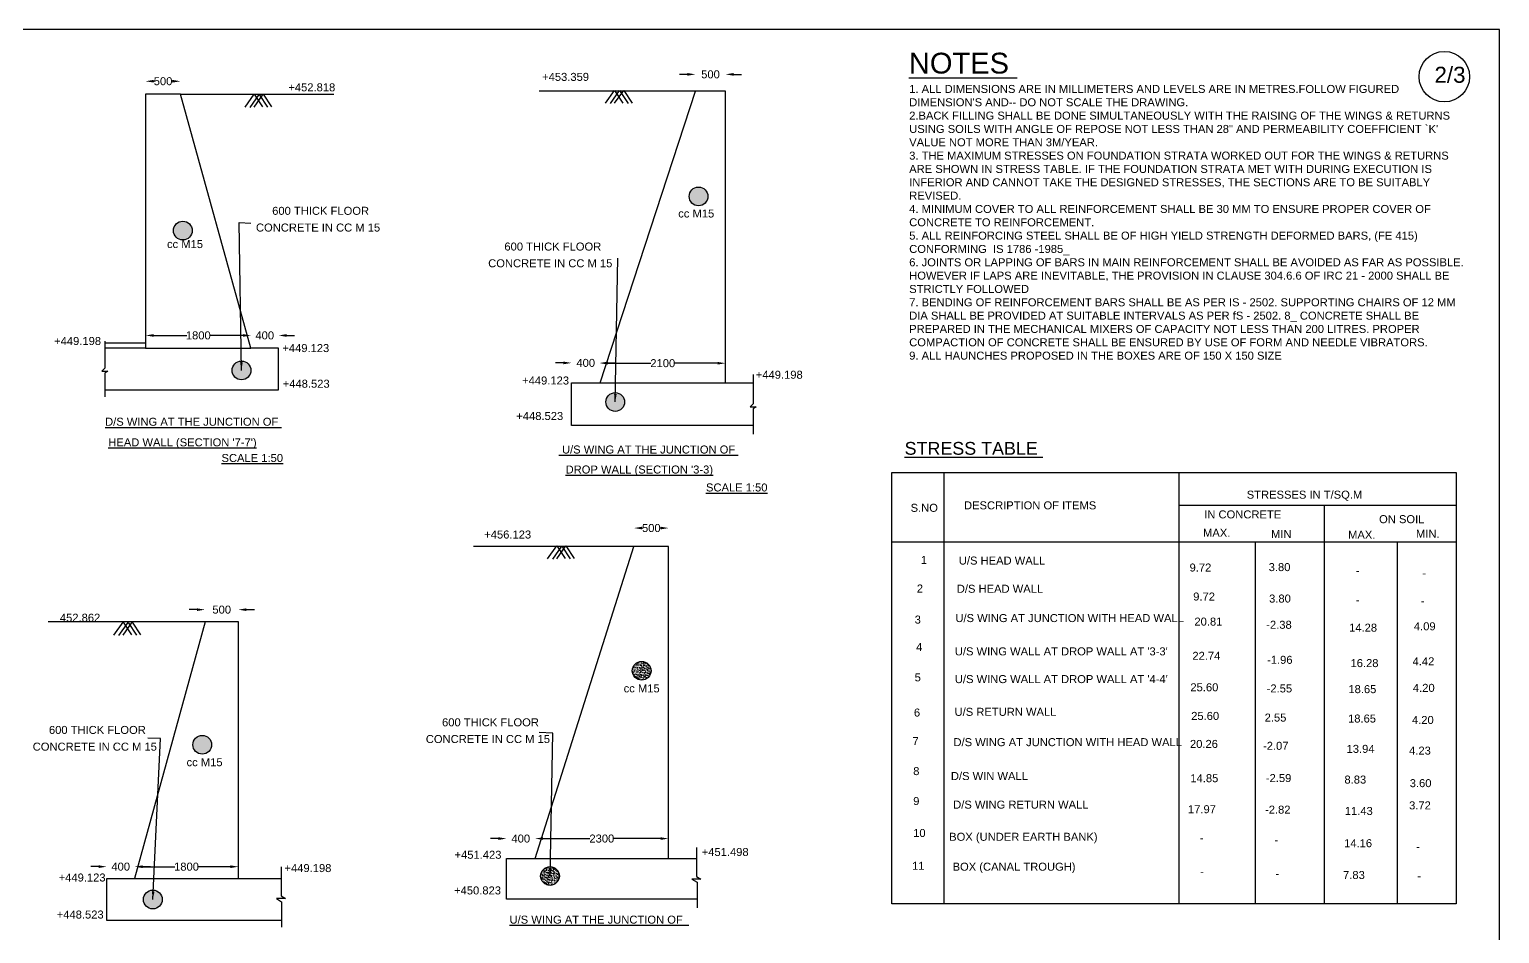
# Model space of a CAD drawing. Header units: millimetres. Extents: x -53248947 to -53241402, y 22140507 to 22145954.
# Drawn here: x -53245996 to -53241402, y 22143128 to 22145954 of the extents above; entities that cross this region are included whole.
import ezdxf

# ---------------------------------------------------------------- set-up
doc = ezdxf.new("R2010")
doc.units = ezdxf.units.MM
doc.header["$MEASUREMENT"] = 0
for name, color, linetype in [('DIMENSION', 7, 'Continuous'), ('DRAWING', 2, 'Continuous'), ('TEXT', 7, 'Continuous')]:
    doc.layers.add(name, color=color, linetype=linetype)
doc.styles.get("Standard").update_dxf_attribs({"font": 'arial.ttf', "height": 25})
doc.dimstyles.get("Standard").update_dxf_attribs({"dimtxt": 25, "dimasz": 25, "dimexe": 0.18, "dimexo": 0.0625, "dimgap": 0.09, "dimtad": 0, "dimdec": 0, "dimzin": 0, "dimdsep": 46, "dimtxsty": 'Standard', "dimcen": 0.09, "dimse1": 1, "dimse2": 1, "dimadec": 0, "dimazin": 0, "dimtfac": 1, "dimtdec": 0, "dimtofl": 0, "dimtmove": 0, "dimatfit": 3, "dimfxl": 1, "dimtolj": 1, "dimtzin": 0, "dimarcsym": 0})
pattern_1 = [(50, (0, 0), (7.172601826, -0.6275213498), [0.75, -8.25]), (355, (0, 0), (-1.3875133361, 7.521921337), [0.6, -6.6]), (100.4514, (0.598, -0.052), (5.7850938171, 6.8943954206), [0.6374019, -7.01142112]), (46.1842, (0, 2), (10.6724104863, -1.6551901433), [1.125, -12.375]), (96.6356, (0.889, 1.862), (9.3466270555, 9.741178709), [0.95610288, -10.51713]), (351.1842, (0, 2), (9.3466194513, 9.7411860093), [0.9, -9.9]), (21, (1, 1.5), (5.9690705212, -4.02618890665), [0.75, -8.25]), (326, (1, 1.5), (2.4331533192, 7.2515004505), [0.6, -6.6]), (71.4514, (1.4974, 1.1645), (8.4022262858, 3.2253049671), [0.6374019, -7.01142112]), (37.5, (0, 0), (0.12159855317, 3.32893853831), [0, -6.52, 0, -6.7, 0, -6.625]), (7.5, (0, 0), (2.63069537442, 3.94411711882), [0, -3.82, 0, -6.37, 0, -2.525]), (327.5, (-2.23, 0), (5.33822436172, -0.22554871734), [0, -2.5, 0, -7.8, 0, -10.35]), (317.5, (-3.23, 0), (5.83186169342, 1.00104982332), [0, -3.25, 0, -5.18, 0, -7.35])]

# ---------------------------------------------------------------- blocks, each defined once
blk = doc.blocks.new('*D58')
at = {"layer": 'Defpoints', "color": 0}
for p in [(-53245303.3, 22144997.2), (-53245632.5, 22144957.2), (-53245303.3, 22144957.2)]:
    blk.add_point(p, dxfattribs=at)
at = {"layer": 'DIMENSION', "color": 0, "lineweight": -2}
for p, q in [((-53245607.5, 22144997.2), (-53245504.1, 22144997.2)), ((-53245328.3, 22144997.2), (-53245431.7, 22144997.2))]:
    blk.add_line(p, q, dxfattribs=at)
at = {"layer": 'DIMENSION', "color": 0}
for points in [[(-53245607.5, 22145001.3), (-53245607.5, 22144993), (-53245632.5, 22144997.2)], [(-53245328.3, 22145001.3), (-53245328.3, 22144993), (-53245303.3, 22144997.2)]]:
    blk.add_solid(points, dxfattribs=at)
at = {"layer": 'DIMENSION', "color": 0, "insert": (-53245467.9, 22144997.2), "char_height": 25, "attachment_point": 5}
blk.add_mtext('\\A1;1800', dxfattribs=at)
blk = doc.blocks.new('*D59')
at = {"layer": 'Defpoints', "color": 0}
for p in [(-53245217.2, 22144997.2), (-53245303.3, 22144957.2), (-53245217.2, 22144957.2)]:
    blk.add_point(p, dxfattribs=at)
at = {"layer": 'DIMENSION', "color": 0, "lineweight": -2}
for p, q in [((-53245328.3, 22144997.2), (-53245353.3, 22144997.2)), ((-53245192.2, 22144997.2), (-53245167.2, 22144997.2))]:
    blk.add_line(p, q, dxfattribs=at)
at = {"layer": 'DIMENSION', "color": 0}
for points in [[(-53245328.3, 22145001.3), (-53245328.3, 22144993), (-53245303.3, 22144997.2)], [(-53245192.2, 22145001.3), (-53245192.2, 22144993), (-53245217.2, 22144997.2)]]:
    blk.add_solid(points, dxfattribs=at)
at = {"layer": 'DIMENSION', "color": 0, "insert": (-53245260.2, 22144997.2), "char_height": 25, "attachment_point": 5}
blk.add_mtext('\\A1;400', dxfattribs=at)
blk = doc.blocks.new('*D60')
at = {"layer": 'Defpoints', "color": 0}
for p in [(-53245632.5, 22145791.6), (-53245632.5, 22145751.2), (-53245523.5, 22145751.2)]:
    blk.add_point(p, dxfattribs=at)
at = {"layer": 'DIMENSION', "color": 0, "lineweight": -2}
for p, q in [((-53245607.5, 22145791.6), (-53245605.6, 22145791.6)), ((-53245548.5, 22145791.6), (-53245550.3, 22145791.6))]:
    blk.add_line(p, q, dxfattribs=at)
at = {"layer": 'DIMENSION', "color": 0}
for points in [[(-53245607.5, 22145795.8), (-53245607.5, 22145787.5), (-53245632.5, 22145791.6)], [(-53245548.5, 22145795.8), (-53245548.5, 22145787.5), (-53245523.5, 22145791.6)]]:
    blk.add_solid(points, dxfattribs=at)
at = {"layer": 'DIMENSION', "color": 0, "insert": (-53245578, 22145791.6), "char_height": 25, "attachment_point": 5}
blk.add_mtext('\\A1;500', dxfattribs=at)
blk = doc.blocks.new('*D61')
at = {"layer": 'Defpoints', "color": 0}
for p in [(-53243820.4, 22145813.1), (-53243914.2, 22145761), (-53243820.4, 22145761)]:
    blk.add_point(p, dxfattribs=at)
at = {"layer": 'DIMENSION', "color": 0, "lineweight": -2}
for p, q in [((-53243939.2, 22145813.1), (-53243964.2, 22145813.1)), ((-53243795.4, 22145813.1), (-53243770.4, 22145813.1))]:
    blk.add_line(p, q, dxfattribs=at)
at = {"layer": 'DIMENSION', "color": 0}
for points in [[(-53243939.2, 22145817.3), (-53243939.2, 22145809), (-53243914.2, 22145813.1)], [(-53243795.4, 22145817.3), (-53243795.4, 22145809), (-53243820.4, 22145813.1)]]:
    blk.add_solid(points, dxfattribs=at)
at = {"layer": 'DIMENSION', "color": 0, "insert": (-53243867.3, 22145813.1), "char_height": 25, "attachment_point": 5}
blk.add_mtext('\\A1;500', dxfattribs=at)
blk = doc.blocks.new('*D62')
at = {"layer": 'Defpoints', "color": 0}
for p in [(-53243820.4, 22144910.4), (-53244212.6, 22144849.3), (-53243820.4, 22144849.3)]:
    blk.add_point(p, dxfattribs=at)
at = {"layer": 'DIMENSION', "color": 0, "lineweight": -2}
for p, q in [((-53244187.6, 22144910.4), (-53244054.1, 22144910.4)), ((-53243845.4, 22144910.4), (-53243978.9, 22144910.4))]:
    blk.add_line(p, q, dxfattribs=at)
at = {"layer": 'DIMENSION', "color": 0}
for points in [[(-53244187.6, 22144914.5), (-53244187.6, 22144906.2), (-53244212.6, 22144910.4)], [(-53243845.4, 22144914.5), (-53243845.4, 22144906.2), (-53243820.4, 22144910.4)]]:
    blk.add_solid(points, dxfattribs=at)
at = {"layer": 'DIMENSION', "color": 0, "insert": (-53244016.5, 22144910.4), "char_height": 25, "attachment_point": 5}
blk.add_mtext('\\A1;2100', dxfattribs=at)
blk = doc.blocks.new('*D63')
at = {"layer": 'Defpoints', "color": 0}
for p in [(-53244301.8, 22144911.3), (-53244301.8, 22144849.3), (-53244212.6, 22144849.3)]:
    blk.add_point(p, dxfattribs=at)
at = {"layer": 'DIMENSION', "color": 0, "lineweight": -2}
for p, q in [((-53244326.8, 22144911.3), (-53244351.8, 22144911.3)), ((-53244187.6, 22144911.3), (-53244162.6, 22144911.3))]:
    blk.add_line(p, q, dxfattribs=at)
at = {"layer": 'DIMENSION', "color": 0}
for points in [[(-53244326.8, 22144915.5), (-53244326.8, 22144907.1), (-53244301.8, 22144911.3)], [(-53244187.6, 22144915.5), (-53244187.6, 22144907.1), (-53244212.6, 22144911.3)]]:
    blk.add_solid(points, dxfattribs=at)
at = {"layer": 'DIMENSION', "color": 0, "insert": (-53244257.2, 22144911.3), "char_height": 25, "attachment_point": 5}
blk.add_mtext('\\A1;400', dxfattribs=at)
blk = doc.blocks.new('*D64')
at = {"layer": 'Defpoints', "color": 0}
for p in [(-53243998.3, 22144395.2), (-53244106.4, 22144337.4), (-53243998.3, 22144337.4)]:
    blk.add_point(p, dxfattribs=at)
at = {"layer": 'DIMENSION', "color": 0, "lineweight": -2}
for p, q in [((-53244081.4, 22144395.2), (-53244080, 22144395.2)), ((-53244023.3, 22144395.2), (-53244024.7, 22144395.2))]:
    blk.add_line(p, q, dxfattribs=at)
at = {"layer": 'DIMENSION', "color": 0}
for points in [[(-53244081.4, 22144399.4), (-53244081.4, 22144391), (-53244106.4, 22144395.2)], [(-53244023.3, 22144399.4), (-53244023.3, 22144391), (-53243998.3, 22144395.2)]]:
    blk.add_solid(points, dxfattribs=at)
at = {"layer": 'DIMENSION', "color": 0, "insert": (-53244052.3, 22144395.2), "char_height": 25, "attachment_point": 5}
blk.add_mtext('\\A1;500', dxfattribs=at)
blk = doc.blocks.new('*D65')
at = {"layer": 'Defpoints', "color": 0}
for p in [(-53243998.3, 22143424.7), (-53244415.5, 22143362.7), (-53243998.3, 22143362.7)]:
    blk.add_point(p, dxfattribs=at)
at = {"layer": 'DIMENSION', "color": 0, "lineweight": -2}
for p, q in [((-53244390.5, 22143424.7), (-53244244.5, 22143424.7)), ((-53244023.3, 22143424.7), (-53244169.3, 22143424.7))]:
    blk.add_line(p, q, dxfattribs=at)
at = {"layer": 'DIMENSION', "color": 0}
for points in [[(-53244390.5, 22143428.9), (-53244390.5, 22143420.6), (-53244415.5, 22143424.7)], [(-53244023.3, 22143428.9), (-53244023.3, 22143420.6), (-53243998.3, 22143424.7)]]:
    blk.add_solid(points, dxfattribs=at)
at = {"layer": 'DIMENSION', "color": 0, "insert": (-53244206.9, 22143424.7), "char_height": 25, "attachment_point": 5}
blk.add_mtext('\\A1;2300', dxfattribs=at)
blk = doc.blocks.new('*D66')
at = {"layer": 'Defpoints', "color": 0}
for p in [(-53244504.9, 22143424.7), (-53244504.9, 22143362.7), (-53244415.5, 22143362.7)]:
    blk.add_point(p, dxfattribs=at)
at = {"layer": 'DIMENSION', "color": 0, "lineweight": -2}
for p, q in [((-53244529.9, 22143424.7), (-53244554.9, 22143424.7)), ((-53244390.5, 22143424.7), (-53244365.5, 22143424.7))]:
    blk.add_line(p, q, dxfattribs=at)
at = {"layer": 'DIMENSION', "color": 0}
for points in [[(-53244529.9, 22143428.9), (-53244529.9, 22143420.6), (-53244504.9, 22143424.7)], [(-53244390.5, 22143428.9), (-53244390.5, 22143420.6), (-53244415.5, 22143424.7)]]:
    blk.add_solid(points, dxfattribs=at)
at = {"layer": 'DIMENSION', "color": 0, "insert": (-53244460.2, 22143424.7), "char_height": 25, "attachment_point": 5}
blk.add_mtext('\\A1;400', dxfattribs=at)
blk = doc.blocks.new('*D67')
at = {"layer": 'Defpoints', "color": 0}
for p in [(-53245753.9, 22143337), (-53245753.9, 22143300.3), (-53245666.8, 22143300.3)]:
    blk.add_point(p, dxfattribs=at)
at = {"layer": 'DIMENSION', "color": 0, "lineweight": -2}
for p, q in [((-53245778.9, 22143337), (-53245803.9, 22143337)), ((-53245641.8, 22143337), (-53245616.8, 22143337))]:
    blk.add_line(p, q, dxfattribs=at)
at = {"layer": 'DIMENSION', "color": 0}
for points in [[(-53245778.9, 22143341.2), (-53245778.9, 22143332.9), (-53245753.9, 22143337)], [(-53245641.8, 22143341.2), (-53245641.8, 22143332.9), (-53245666.8, 22143337)]]:
    blk.add_solid(points, dxfattribs=at)
at = {"layer": 'DIMENSION', "color": 0, "insert": (-53245710.4, 22143337), "char_height": 25, "attachment_point": 5}
blk.add_mtext('\\A1;400', dxfattribs=at)
blk = doc.blocks.new('*D68')
at = {"layer": 'Defpoints', "color": 0}
for p in [(-53245666.8, 22143300.3), (-53245342.6, 22143336.9), (-53245342.6, 22143300.3)]:
    blk.add_point(p, dxfattribs=at)
at = {"layer": 'DIMENSION', "color": 0, "lineweight": -2}
for p, q in [((-53245641.8, 22143336.9), (-53245540.9, 22143336.9)), ((-53245367.6, 22143336.9), (-53245468.5, 22143336.9))]:
    blk.add_line(p, q, dxfattribs=at)
at = {"layer": 'DIMENSION', "color": 0}
for points in [[(-53245641.8, 22143341.1), (-53245641.8, 22143332.7), (-53245666.8, 22143336.9)], [(-53245367.6, 22143341.1), (-53245367.6, 22143332.7), (-53245342.6, 22143336.9)]]:
    blk.add_solid(points, dxfattribs=at)
at = {"layer": 'DIMENSION', "color": 0, "insert": (-53245504.7, 22143336.9), "char_height": 25, "attachment_point": 5}
blk.add_mtext('\\A1;1800', dxfattribs=at)
blk = doc.blocks.new('*D69')
at = {"layer": 'Defpoints', "color": 0}
for p in [(-53245342.6, 22144140.2), (-53245446.8, 22144102.5), (-53245342.6, 22144102.5)]:
    blk.add_point(p, dxfattribs=at)
at = {"layer": 'DIMENSION', "color": 0, "lineweight": -2}
for p, q in [((-53245471.8, 22144140.2), (-53245496.8, 22144140.2)), ((-53245317.6, 22144140.2), (-53245292.6, 22144140.2))]:
    blk.add_line(p, q, dxfattribs=at)
at = {"layer": 'DIMENSION', "color": 0}
for points in [[(-53245471.8, 22144144.4), (-53245471.8, 22144136), (-53245446.8, 22144140.2)], [(-53245317.6, 22144144.4), (-53245317.6, 22144136), (-53245342.6, 22144140.2)]]:
    blk.add_solid(points, dxfattribs=at)
at = {"layer": 'DIMENSION', "color": 0, "insert": (-53245394.7, 22144140.2), "char_height": 25, "attachment_point": 5}
blk.add_mtext('\\A1;500', dxfattribs=at)

msp = doc.modelspace()

# ---------------------------------------------------------------- hatches: boundary and pattern name
at = {"layer": 'DIMENSION'}
h = msp.add_hatch(dxfattribs=at)
h.set_pattern_fill('AR-CONC', color=0, style=0)
h.set_pattern_definition(pattern_1)
h.paths.add_polyline_path([(-53244135.8, 22144789.2, 1), (-53244194.3, 22144789.2, 1)])
h.paths.add_polyline_path([(-53243934, 22145431.7, 1), (-53243875.4, 22145431.7, 1)])
h.paths.add_polyline_path([(-53245545.5, 22145324.8, 1), (-53245487, 22145324.8, 1)])
h.paths.add_polyline_path([(-53245303.6, 22144888, 1), (-53245362.2, 22144888, 1)])
h = msp.add_hatch(dxfattribs=at)
h.set_pattern_fill('AR-CONC', color=0, style=0)
h.set_pattern_definition(pattern_1)
h.paths.add_polyline_path([(-53244111.6, 22143949.4, 1), (-53244053.1, 22143949.4, 1)])
h = msp.add_hatch(dxfattribs=at)
h.set_pattern_fill('AR-CONC', color=0, style=0)
h.set_pattern_definition(pattern_1)
h.paths.add_polyline_path([(-53245426.1, 22143718, 1), (-53245484.7, 22143718, 1)])
h.paths.add_polyline_path([(-53245580.8, 22143234.4, 1), (-53245639.3, 22143234.4, 1)])
h = msp.add_hatch(dxfattribs=at)
h.set_pattern_fill('AR-CONC', color=0, style=0)
h.set_pattern_definition(pattern_1)
h.paths.add_polyline_path([(-53244339.6, 22143307.8, 1), (-53244398.1, 22143307.8, 1)])

# ---------------------------------------------------------------- linework, layer by layer
at = {"layer": 'DIMENSION', "color": 0}
for points in [[(-53241401.5, 22145953.7), (-53248946.6, 22145953.7), (-53248946.6, 22140506.9), (-53241401.5, 22140506.9)], [(-53243301.1, 22144569.1), (-53241536.9, 22144569.1), (-53241536.9, 22143220.9), (-53243301.1, 22143220.9)]]:
    msp.add_lwpolyline(points, close=True, dxfattribs=at)
at = {"layer": 'DIMENSION'}
for points in [[(-53245523.5, 22145751.2), (-53245044.2, 22145751.2)], [(-53245321.7, 22145710.8), (-53245293.3, 22145751.2), (-53245267.2, 22145711.4)], [(-53245305.9, 22145709.8), (-53245277.6, 22145750.2), (-53245251.4, 22145710.4)], [(-53245293.3, 22145710.8), (-53245265, 22145751.2), (-53245238.8, 22145711.4)], [(-53244195.4, 22145722.9), (-53244167, 22145763.2), (-53244140.9, 22145723.4)], [(-53244179.6, 22145721.8), (-53244151.2, 22145762.2), (-53244125.1, 22145722.4)], [(-53244167, 22145722.9), (-53244138.6, 22145763.2), (-53244112.5, 22145723.4)], [(-53244376.3, 22144299.2), (-53244347.9, 22144339.6), (-53244321.8, 22144299.8)], [(-53244360.5, 22144298.2), (-53244332.1, 22144338.5), (-53244306, 22144298.7)], [(-53244347.9, 22144299.2), (-53244319.6, 22144339.6), (-53244293.4, 22144299.8)], [(-53245731.5, 22144060.7), (-53245703.1, 22144101.1), (-53245677, 22144061.3)], [(-53245715.7, 22144059.7), (-53245687.3, 22144100), (-53245661.2, 22144060.2)], [(-53245703.1, 22144060.7), (-53245674.8, 22144101.1), (-53245648.6, 22144061.3)]]:
    msp.add_lwpolyline(points, dxfattribs=at)
at = {"layer": 'DIMENSION', "color": 0}
for points in [[(-53243137.2, 22143220.9), (-53243137.2, 22144569.1)], [(-53242402.4, 22143220.9), (-53242402.4, 22144569.1)], [(-53242402.4, 22144467.1), (-53241536.9, 22144467.1)], [(-53241948.8, 22144352.1), (-53241948.8, 22144467.1)], [(-53243301.1, 22144352.1), (-53241536.9, 22144352.1)], [(-53242165.7, 22144352.1), (-53242165.7, 22143220.9)], [(-53241948.8, 22143220.9), (-53241948.8, 22144352.1)], [(-53241721.8, 22144352.1), (-53241721.8, 22143220.9)]]:
    msp.add_lwpolyline(points, dxfattribs=at)
msp.add_circle((-53241574.3, 22145805.9), 78.8, dxfattribs=at)
at = {"layer": 'DRAWING', "color": 0}
for points in [[(-53245759.8, 22144827.3), (-53245217.2, 22144827.3), (-53245217.2, 22144957.2), (-53245303.3, 22144957.2), (-53245523.5, 22145751.2), (-53245632.5, 22145751.2), (-53245632.5, 22144957.2), (-53245759.8, 22144957.2)], [(-53243820.4, 22144849.3), (-53243820.4, 22145761), (-53244402.6, 22145761)], [(-53244212.6, 22144849.3), (-53243914.2, 22145761)], [(-53245759.8, 22144979.3), (-53245759.8, 22144894.7), (-53245769.7, 22144885.6), (-53245750.5, 22144885.6), (-53245759.8, 22144879), (-53245759.8, 22144805.8)], [(-53245632.5, 22144973), (-53245759.8, 22144973)], [(-53245632.5, 22144957.2), (-53245303.3, 22144957.2)], [(-53243733.5, 22144875.4), (-53243733.5, 22144783.6), (-53243743.4, 22144774.5), (-53243724.2, 22144774.5), (-53243733.5, 22144767.9), (-53243733.5, 22144688.3)], [(-53243733.5, 22144715.5), (-53244301.8, 22144715.5), (-53244301.8, 22144849.3), (-53243733.5, 22144849.3)], [(-53243998.3, 22143362.7), (-53243998.3, 22144337.4), (-53244607.5, 22144337.4)], [(-53244415.5, 22143362.7), (-53244106.4, 22144337.4)], [(-53245342.6, 22143300.3), (-53245342.6, 22144102.5), (-53245936.6, 22144102.5)], [(-53245446.8, 22144102.5), (-53245666.8, 22143300.3)], [(-53243910.7, 22143397.1), (-53243910.7, 22143306.3), (-53243897.1, 22143298.3), (-53243925.6, 22143298.3), (-53243909.1, 22143288.1), (-53243909.1, 22143208.6)], [(-53243909.1, 22143235.4), (-53244504.9, 22143235.4), (-53244504.9, 22143362.7), (-53243910.7, 22143362.7)], [(-53245207.5, 22143168.5), (-53245753.9, 22143168.5), (-53245753.9, 22143300.3), (-53245209.2, 22143300.3)], [(-53245209.2, 22143336.2), (-53245209.2, 22143245.4), (-53245195.6, 22143237.4), (-53245224, 22143237.4), (-53245207.5, 22143227.2), (-53245207.5, 22143147.6)]]:
    msp.add_lwpolyline(points, dxfattribs=at)
for centre in [(-53243904.7, 22145431.7), (-53245516.2, 22145324.8), (-53245332.9, 22144888), (-53244165, 22144789.2), (-53244082.4, 22143949.4), (-53245455.4, 22143718), (-53244368.8, 22143307.8), (-53245610, 22143234.4)]:
    msp.add_circle(centre, 29.3, dxfattribs=at)

# ---------------------------------------------------------------- texts
at = {"layer": 'DIMENSION', "color": 0}
for s, height, p in [('%%UNOTES ', 65, (-53243247.4, 22145815.7)), ('2/3', 50, (-53241605, 22145786.9)), ('%%USTRESS TABLE ', 40, (-53243260.7, 22144624.3)), ('STRESSES IN T/SQ.M', 25, (-53242191.6, 22144487.1)), ('S.NO ', 25, (-53243242, 22144446)), ('DESCRIPTION OF ITEMS ', 25, (-53243075.1, 22144453.7)), ('IN CONCRETE ', 25, (-53242324.5, 22144425.4)), ('ON SOIL', 25, (-53241778.1, 22144410.5)), ('MAX.', 25, (-53242328.2, 22144368)), ('MIN ', 25, (-53242115.7, 22144364.3)), ('MAX.', 25, (-53241874.9, 22144361.7)), ('MIN.', 25, (-53241662.9, 22144364.9)), ('1', 25, (-53243210.2, 22144282.9)), ('U/S HEAD WALL', 25, (-53243091.3, 22144281.1)), ('9.72', 25, (-53242370.3, 22144259.4)), ('3.80', 25, (-53242123.1, 22144260.7)), ('2', 25, (-53243222.6, 22144193.8)), ('D/S HEAD WALL', 25, (-53243097.6, 22144193)), ('-', 25, (-53241850.6, 22144249.8)), ('-', 25, (-53241643, 22144242)), ('9.72', 25, (-53242358.9, 22144168.7)), ('3.80', 25, (-53242121.8, 22144162.4)), ('452.862', 25, (-53245900.4, 22144102.5)), ('U/S WING AT JUNCTION WITH HEAD WALL', 25, (-53243102, 22144101.4)), ('-', 25, (-53241850.6, 22144158.3)), ('-', 25, (-53241647.4, 22144155)), ('3', 25, (-53243229.4, 22144096.7)), ('20.81', 25, (-53242355.2, 22144090.4)), ('-2.38', 25, (-53242130.7, 22144080.5)), ('14.28', 25, (-53241871.8, 22144071.4)), ('4.09', 25, (-53241669.4, 22144075.7)), ('4', 25, (-53243224.9, 22144010.9)), ("U/S WING WALL AT DROP WALL AT '3-3'", 25, (-53243103.8, 22143997.3)), ('22.74', 25, (-53242361.5, 22143983.4)), ('-1.96', 25, (-53242128.1, 22143970.9)), ('16.28', 25, (-53241867.3, 22143960.7)), ('4.42', 25, (-53241673.4, 22143966.2)), ('5', 25, (-53243229.4, 22143916.1)), ("U/S WING WALL AT DROP WALL AT '4-4'", 25, (-53243103.7, 22143910.7)), ('25.60', 25, (-53242367.8, 22143885.1)), ('-2.55', 25, (-53242129.4, 22143881.5)), ('18.65', 25, (-53241874, 22143879.3)), ('4.20', 25, (-53241672.4, 22143883.3)), ('6', 25, (-53243231.7, 22143806.1)), ('U/S RETURN WALL', 25, (-53243104.6, 22143808.4)), ('25.60', 25, (-53242365.2, 22143795.6)), ('2.55', 25, (-53242135.7, 22143790.4)), ('18.65', 25, (-53241875.1, 22143787.4)), ('4.20', 25, (-53241675.4, 22143783)), ('7', 25, (-53243236.2, 22143716.9)), ('D/S WING AT JUNCTION WITH HEAD WALL', 25, (-53243108.1, 22143713.6)), ('20.26', 25, (-53242369, 22143708.1)), ('-2.07', 25, (-53242140.8, 22143702.2)), ('13.94', 25, (-53241879.6, 22143692.6)), ('4.23', 25, (-53241684.3, 22143687.2)), ('8', 25, (-53243233.9, 22143623.2)), ('D/S WIN WALL', 25, (-53243116.1, 22143607.7)), ('14.85', 25, (-53242367.8, 22143601)), ('-2.59', 25, (-53242131.9, 22143601.4)), ('8.83', 25, (-53241886.3, 22143596.7)), ('3.60', 25, (-53241682.3, 22143585.5)), ('9', 25, (-53243233.9, 22143529.6)), ('D/S WING RETURN WALL', 25, (-53243109, 22143518.4)), ('17.97', 25, (-53242375.3, 22143504)), ('-2.82', 25, (-53242134.5, 22143502.7)), ('3.72', 25, (-53241684.3, 22143516)), ('11.43', 25, (-53241885.2, 22143498.6)), ('10', 25, (-53243234, 22143429.8)), ('BOX (UNDER EARTH BANK)', 25, (-53243121.5, 22143417.9)), ('-', 25, (-53242338.3, 22143414.5)), ('-', 25, (-53242105.1, 22143407.8)), ('14.16', 25, (-53241887.4, 22143397.8)), ('-', 25, (-53241662.5, 22143387.6)), ('11', 25, (-53243237.4, 22143327.1)), ('BOX (CANAL TROUGH)', 25, (-53243110.8, 22143324.4)), ('-', 25, (-53242337.2, 22143309.7)), ('-', 25, (-53242101.7, 22143303)), ('7.83', 25, (-53241890.7, 22143298.5)), ('-', 25, (-53241658.6, 22143295.8))]:
    msp.add_text(s, height=height, dxfattribs=at).set_placement(p)
at = {"layer": 'DIMENSION', "color": 0, "insert": (-53243246.4, 22145780.1), "char_height": 25, "width": 1757.686, "attachment_point": 1}
msp.add_mtext('1. ALL DIMENSIONS ARE IN MILLIMETERS AND LEVELS ARE IN METRES.FOLLOW FIGURED DIMENSION\'S AND-- DO NOT SCALE THE DRAWING. \\P2.BACK FILLING SHALL BE DONE SIMULTANEOUSLY WITH THE RAISING OF THE WINGS & RETURNS USING SOILS WITH ANGLE OF REPOSE NOT LESS THAN 28" AND PERMEABILITY COEFFICIENT `K\' VALUE NOT MORE THAN 3M/YEAR. \\P3. THE MAXIMUM STRESSES ON FOUNDATION STRATA WORKED OUT FOR THE WINGS & RETURNS ARE SHOWN IN STRESS TABLE. IF THE FOUNDATION STRATA MET WITH DURING EXECUTION IS INFERIOR AND CANNOT TAKE THE DESIGNED STRESSES, THE SECTIONS ARE TO BE SUITABLY REVISED. \\P4. MINIMUM COVER TO ALL REINFORCEMENT SHALL BE 30 MM TO ENSURE PROPER COVER OF CONCRETE TO REINFORCEMENT. \\P5. ALL REINFORCING STEEL SHALL BE OF HIGH YIELD STRENGTH DEFORMED BARS, (FE 415) CONFORMING  IS 1786 -1985_\\P6. JOINTS OR LAPPING OF BARS IN MAIN REINFORCEMENT SHALL BE AVOIDED AS FAR AS POSSIBLE. HOWEVER IF LAPS ARE INEVITABLE, THE PROVISION IN CLAUSE 304.6.6 OF IRC 21 - 2000 SHALL BE STRICTLY FOLLOWED\\P7. BENDING OF REINFORCEMENT BARS SHALL BE AS PER IS - 2502. SUPPORTING CHAIRS OF 12 MM DIA SHALL BE PROVIDED AT SUITABLE INTERVALS AS PER fS - 2502. 8_ CONCRETE SHALL BE PREPARED IN THE MECHANICAL MIXERS OF CAPACITY NOT LESS THAN 200 LITRES. PROPER COMPACTION OF CONCRETE SHALL BE ENSURED BY USE OF FORM AND NEEDLE VIBRATORS. \\P9. ALL HAUNCHES PROPOSED IN THE BOXES ARE OF 150 X 150 SIZE ', dxfattribs=at)
at = {"layer": 'TEXT', "color": 0}
for s, p in [('+452.818', (-53245186.5, 22145760.1)), ('+453.359', (-53244393.5, 22145792.8)), ('600 THICK FLOOR', (-53245237, 22145374.2)), ('cc M15', (-53243968.1, 22145365.8)), ('CONCRETE IN CC M 15', (-53245287.6, 22145321.9)), ('cc M15', (-53245565.7, 22145270.3)), ('600 THICK FLOOR', (-53244511.4, 22145262.5)), ('CONCRETE IN CC M 15', (-53244562, 22145210.2)), ('+449.198', (-53245918.4, 22144967.3)), ('+449.123', (-53245205.3, 22144945.2)), ('+448.523', (-53245204, 22144833.8)), ('+449.123', (-53244456, 22144843.9)), ('+449.198', (-53243725.8, 22144861.9)), ('%%UD/S WING AT THE JUNCTION OF ', (-53245759.1, 22144715)), ('+448.523', (-53244474.2, 22144733)), ("%%UHEAD WALL (SECTION '7-7')", (-53245749.1, 22144650.6)), ('%%U U/S WING AT THE JUNCTION OF ', (-53244341, 22144628.2)), ('%%USCALE 1:50', (-53245395.3, 22144601.7)), ("%%UDROP WALL (SECTION '3-3)", (-53244320.1, 22144565.7)), ('%%USCALE 1:50', (-53243881.4, 22144509.6)), ('+456.123', (-53244574.4, 22144362.5)), ('cc M15', (-53244138.7, 22143881.7)), ('600 THICK FLOOR', (-53245934.6, 22143751.8)), ('600 THICK FLOOR', (-53244706.2, 22143775.6)), ('CONCRETE IN CC M 15', (-53245985.3, 22143699.6)), ('CONCRETE IN CC M 15', (-53244756.9, 22143723.4)), ('cc M15', (-53245504.5, 22143650.9)), ('+451.498', (-53243894.8, 22143370.4)), ('+449.198', (-53245198.6, 22143320.1)), ('+451.423', (-53244667.2, 22143361.7)), ('+449.123', (-53245904.2, 22143290.6)), ('+450.823', (-53244668.6, 22143250.2)), ('+448.523', (-53245910.2, 22143174.9)), ('%%UU/S WING AT THE JUNCTION OF  ', (-53244495.3, 22143158.9))]:
    msp.add_text(s, height=25, dxfattribs=at).set_placement(p)

# ---------------------------------------------------------------- dimensions: what is measured, and where the dimension line sits
at = {"layer": 'DIMENSION', "color": 0}
for base, p1, p2, text, picture, middle in [((-53243820.4, 22145813.1), (-53243914.2, 22145761), (-53243820.4, 22145761), '500', '*D61', (-53243867.3, 22145813.1)), ((-53245632.5, 22145791.6), (-53245523.5, 22145751.2), (-53245632.5, 22145751.2), '500', '*D60', (-53245578, 22145791.6)), ((-53245303.3, 22144997.2), (-53245632.5, 22144957.2), (-53245303.3, 22144957.2), '1800', '*D58', (-53245467.9, 22144997.2)), ((-53245217.2, 22144997.2), (-53245303.3, 22144957.2), (-53245217.2, 22144957.2), '400', '*D59', (-53245260.2, 22144997.2)), ((-53244301.8, 22144911.3), (-53244212.6, 22144849.3), (-53244301.8, 22144849.3), '400', '*D63', (-53244257.2, 22144911.3)), ((-53243820.4, 22144910.4), (-53244212.6, 22144849.3), (-53243820.4, 22144849.3), '2100', '*D62', (-53244016.5, 22144910.4)), ((-53243998.3, 22144395.2), (-53244106.4, 22144337.4), (-53243998.3, 22144337.4), '500', '*D64', (-53244052.3, 22144395.2)), ((-53245342.6, 22144140.2), (-53245446.8, 22144102.5), (-53245342.6, 22144102.5), '500', '*D69', (-53245394.7, 22144140.2)), ((-53244504.9, 22143424.7), (-53244415.5, 22143362.7), (-53244504.9, 22143362.7), '400', '*D66', (-53244460.2, 22143424.7)), ((-53243998.3, 22143424.7), (-53244415.5, 22143362.7), (-53243998.3, 22143362.7), '2300', '*D65', (-53244206.9, 22143424.7)), ((-53245753.9, 22143337), (-53245666.8, 22143300.3), (-53245753.9, 22143300.3), '400', '*D67', (-53245710.4, 22143337)), ((-53245342.6, 22143336.9), (-53245666.8, 22143300.3), (-53245342.6, 22143300.3), '1800', '*D68', (-53245504.7, 22143336.9))]:
    dim = msp.add_linear_dim(base=base, p1=p1, p2=p2, text=text, dimstyle='Standard', dxfattribs=at)
    dim.commit()
    dim.dimension.update_dxf_attribs({"geometry": picture, "text_midpoint": middle})

# ---------------------------------------------------------------- leaders
for points in [[(-53245332.9, 22144888), (-53245340.6, 22145349.9), (-53245303.9, 22145348.4)], [(-53244165, 22144789.2), (-53244157.4, 22145239.1)], [(-53244368.8, 22143307.8), (-53244359.6, 22143753.8), (-53244403.1, 22143756.6)], [(-53245610, 22143234.4), (-53245585.9, 22143737.2), (-53245625.3, 22143739)]]:
    msp.add_leader(points, dimstyle='Standard', override={"dimgap": 0.09, "dimtad": 0}, dxfattribs=at)

doc.saveas('drawing.dxf')
